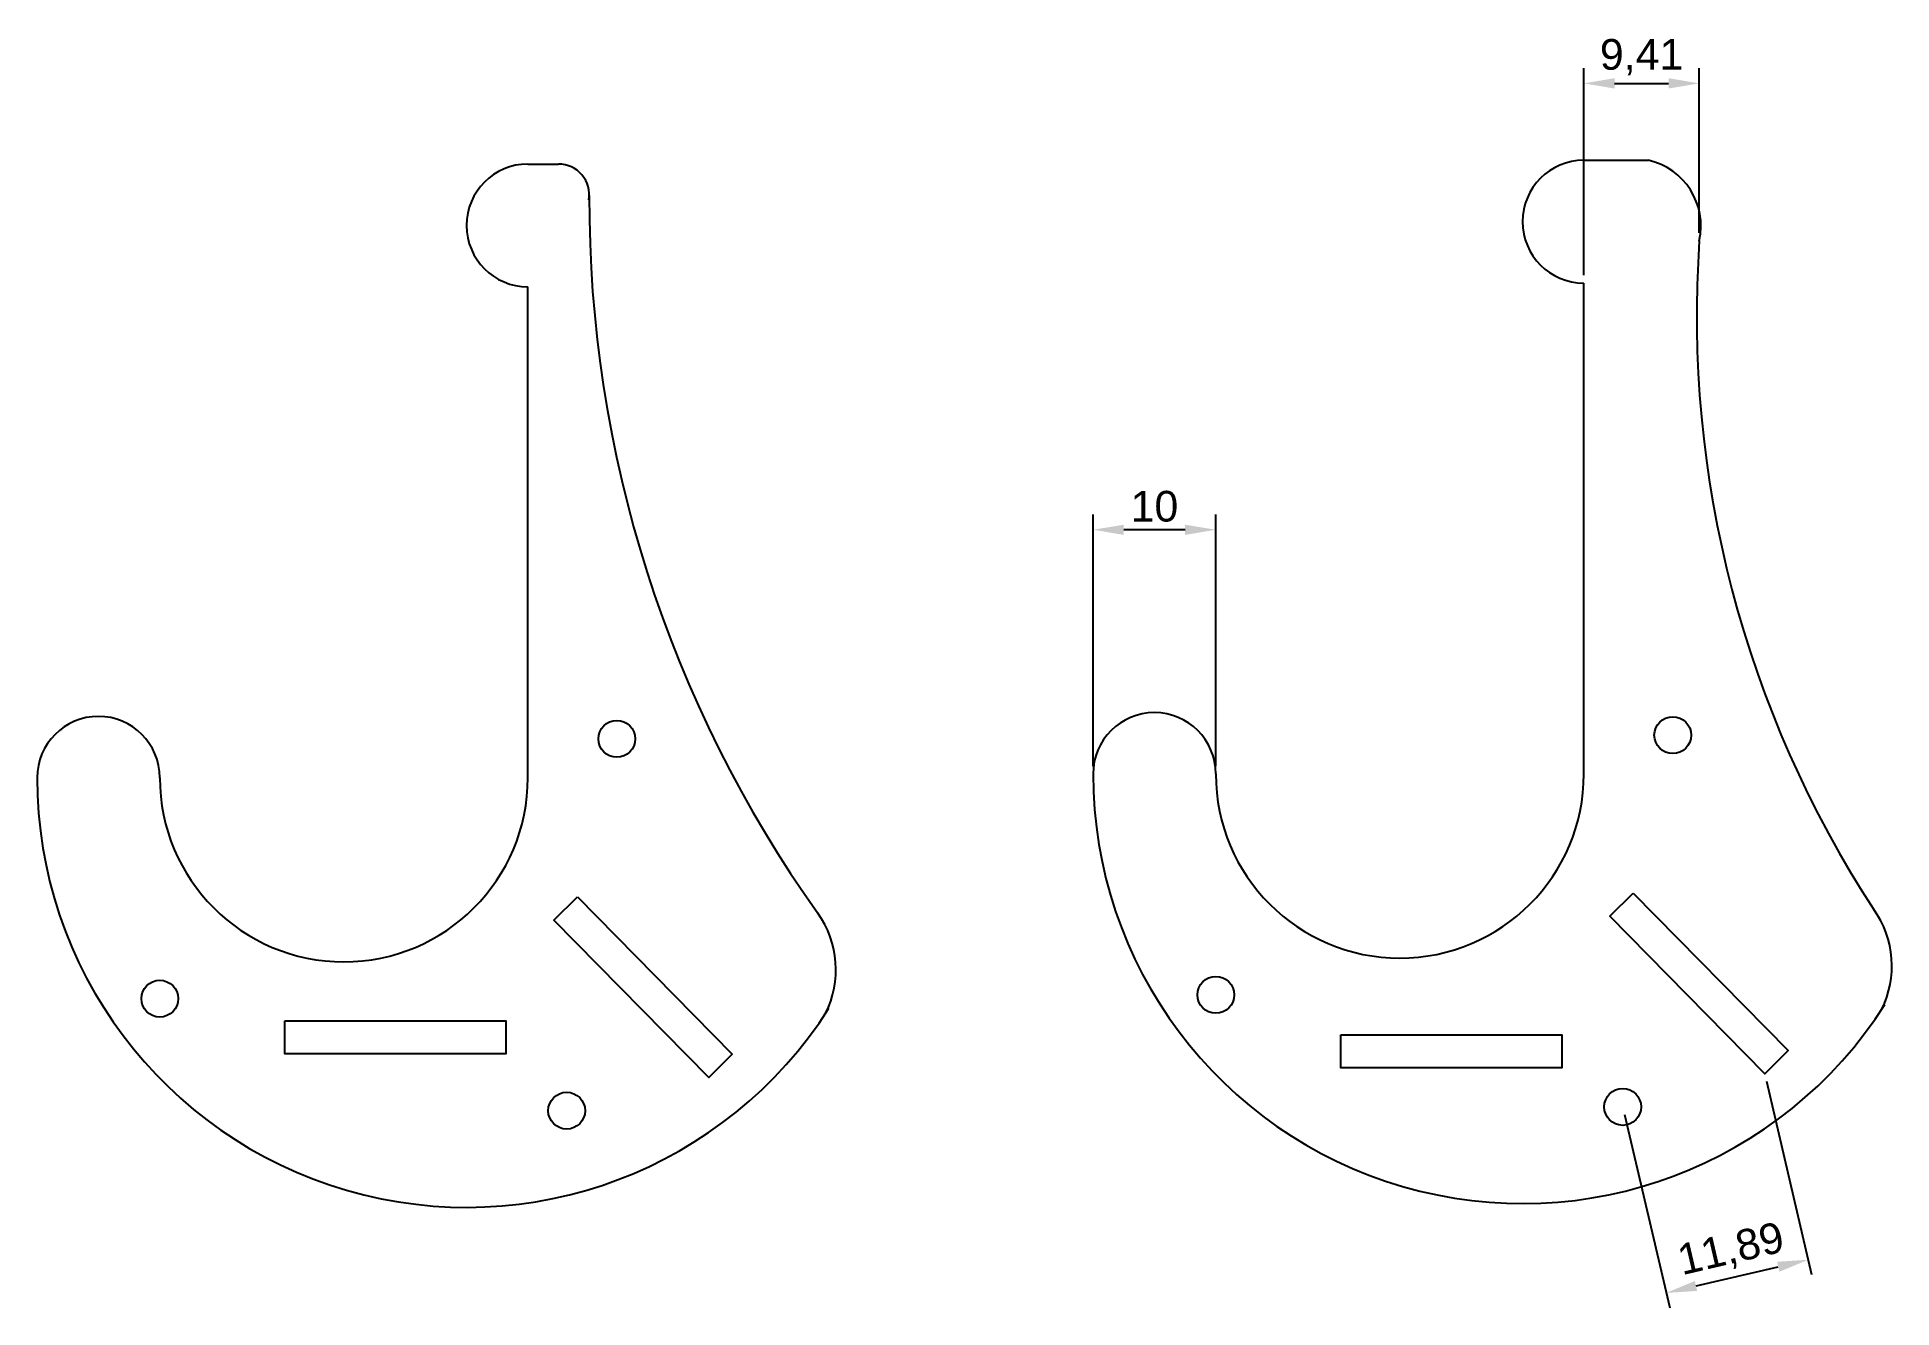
# Model space of a CAD drawing. Header units: millimetres. Extents: x -31 to 120, y -44 to 60.
import ezdxf

# ---------------------------------------------------------------- set-up
doc = ezdxf.new("R2010")
doc.units = ezdxf.units.MM
doc.styles.get("Standard").update_dxf_attribs({"font": 'arial.ttf'})
doc.dimstyles.new('ISO-25', dxfattribs={"dimtxt": 2.5, "dimasz": 2.5, "dimexe": 1.25, "dimexo": 0.625, "dimtad": 1, "dimtxsty": 'Standard', "dimcen": 2.5, "dimadec": 0, "dimazin": 0, "dimtfac": 1, "dimtmove": 0, "dimatfit": 3, "dimfxl": 1, "dimarcsym": 0})

# ---------------------------------------------------------------- blocks, each defined once
blk = doc.blocks.new('*D1')
at = {"color": 0, "lineweight": -2, "transparency": 16777216}
for p, q in [((54.89, 0.49), (54.89, 21.01)), ((62.39, 19.76), (57.39, 19.76)), ((64.89, 0.49), (64.89, 21.01))]:
    blk.add_line(p, q, dxfattribs=at)
at = {"color": 0, "transparency": 16777216}
for points in [[(57.39, 20.17), (57.39, 19.34), (54.89, 19.76)], [(62.39, 20.17), (62.39, 19.34), (64.89, 19.76)]]:
    blk.add_solid(points, dxfattribs=at)
at = {"layer": 'Defpoints', "color": 0, "transparency": 16777216}
for p in [(54.89, 19.76), (54.89, -0.14), (64.89, -0.14)]:
    blk.add_point(p, dxfattribs=at)
at = {"color": 0, "transparency": 16777216, "insert": (59.89, 21.66), "char_height": 2.5, "attachment_point": 5}
blk.add_mtext('10', dxfattribs=at)
blk = doc.blocks.new('*D3')
at = {"color": 0, "lineweight": -2, "transparency": 16777216}
for p, q in [((94.89, 40.49), (94.89, 57.38)), ((97.39, 56.13), (101.79, 56.13)), ((104.29, 43.94), (104.29, 57.38))]:
    blk.add_line(p, q, dxfattribs=at)
at = {"color": 0, "transparency": 16777216}
for points in [[(97.39, 56.55), (97.39, 55.71), (94.89, 56.13)], [(101.79, 56.55), (101.79, 55.71), (104.29, 56.13)]]:
    blk.add_solid(points, dxfattribs=at)
at = {"layer": 'Defpoints', "color": 0, "transparency": 16777216}
for p in [(104.29, 56.13), (104.29, 43.31), (94.89, 39.86)]:
    blk.add_point(p, dxfattribs=at)
at = {"color": 0, "transparency": 16777216, "insert": (99.59, 58.26), "char_height": 2.5, "attachment_point": 5}
blk.add_mtext('9,41', dxfattribs=at)
blk = doc.blocks.new('*D4')
at = {"color": 0, "lineweight": -2, "transparency": 16777216}
for p, q in [((109.77, -25.17), (113.45, -40.93)), ((98.19, -27.87), (101.88, -43.64)), ((104.03, -41.85), (110.73, -40.29))]:
    blk.add_line(p, q, dxfattribs=at)
at = {"color": 0, "transparency": 16777216}
for points in [[(110.64, -39.88), (110.83, -40.69), (113.17, -39.72)], [(103.93, -41.45), (104.12, -42.26), (101.59, -42.42)]]:
    blk.add_solid(points, dxfattribs=at)
at = {"layer": 'Defpoints', "color": 0, "transparency": 16777216}
for p in [(109.62, -24.56), (98.05, -27.27), (113.17, -39.72)]:
    blk.add_point(p, dxfattribs=at)
at = {"color": 0, "transparency": 16777216, "insert": (106.9, -39), "char_height": 2.5, "attachment_point": 5, "rotation": 13.1591}
blk.add_mtext('11,89', dxfattribs=at)

msp = doc.modelspace()

# ---------------------------------------------------------------- linework, layer by layer
for p, q in [((8.822, 49.556), (11.322, 49.556)), ((94.886, 49.862), (97.386, 49.862)), ((97.386, 49.862), (100.137, 49.862)), ((8.822, -0.444), (8.822, 39.556)), ((94.886, -0.138), (94.886, 39.862))]:
    msp.add_line(p, q)
for points in [[(12.853, -10.147), (25.484, -22.972), (23.56, -24.866), (10.93, -12.042)], [(98.917, -9.84), (111.547, -22.665), (109.624, -24.56), (96.993, -11.735)], [(-10.979, -20.241), (7.021, -20.241), (7.021, -22.941), (-10.979, -22.941)], [(75.085, -21.379), (93.085, -21.379), (93.085, -24.079), (75.085, -24.079)]]:
    msp.add_lwpolyline(points, close=True)
for centre in [(16.065, 2.719), (102.128, 3.026), (-21.178, -18.444), (64.886, -18.138), (11.985, -27.572), (98.049, -27.266)]:
    msp.add_circle(centre, 1.5)
for centre, radius, start, end in [((8.822, 44.556), 5, 90, 270), ((11.322, 47.056), 2.5, 350.6475, 90), ((94.886, 44.862), 5, 90, 270), ((98.931, 44.502), 5.494, 347.48574, 77.32644), ((113.821, 46.644), 100, 179.801, 215.54206), ((192.508, 37.233), 88.423, 176.05806, 213.19624), ((-26.178, -0.444), 5, 0, 180), ((59.886, -0.138), 5, 0, 180), ((3.822, -0.444), 35, 180, 327.5526), ((-6.178, -0.444), 15, 180, 0), ((89.886, -0.138), 35, 180, 327.5526), ((79.886, -0.138), 15, 180, 0), ((26.009, -16.089), 7.919, 333.28151, 35.54206), ((112.073, -15.783), 7.919, 333.28151, 35.54206)]:
    msp.add_arc(centre, radius, start, end)

# ---------------------------------------------------------------- dimensions: what is measured, and where the dimension line sits
for base, p1, p2, picture, middle in [((104.295, 56.131), (94.886, 39.862), (104.295, 43.312), '*D3', (99.59, 58.259)), ((54.886, 19.757), (64.886, -0.138), (54.886, -0.138), '*D1', (59.886, 21.659))]:
    dim = msp.add_linear_dim(base=base, p1=p1, p2=p2, dimstyle='ISO-25')
    dim.commit()
    dim.dimension.update_dxf_attribs({"geometry": picture, "text_midpoint": middle})
dim = msp.add_aligned_dim(p1=(98.049, -27.266), p2=(109.624, -24.56), distance=-15.566, dimstyle='ISO-25')
dim.commit()
dim.dimension.update_dxf_attribs({"geometry": '*D4', "text_midpoint": (106.895, -38.998)})

doc.saveas('drawing.dxf')
